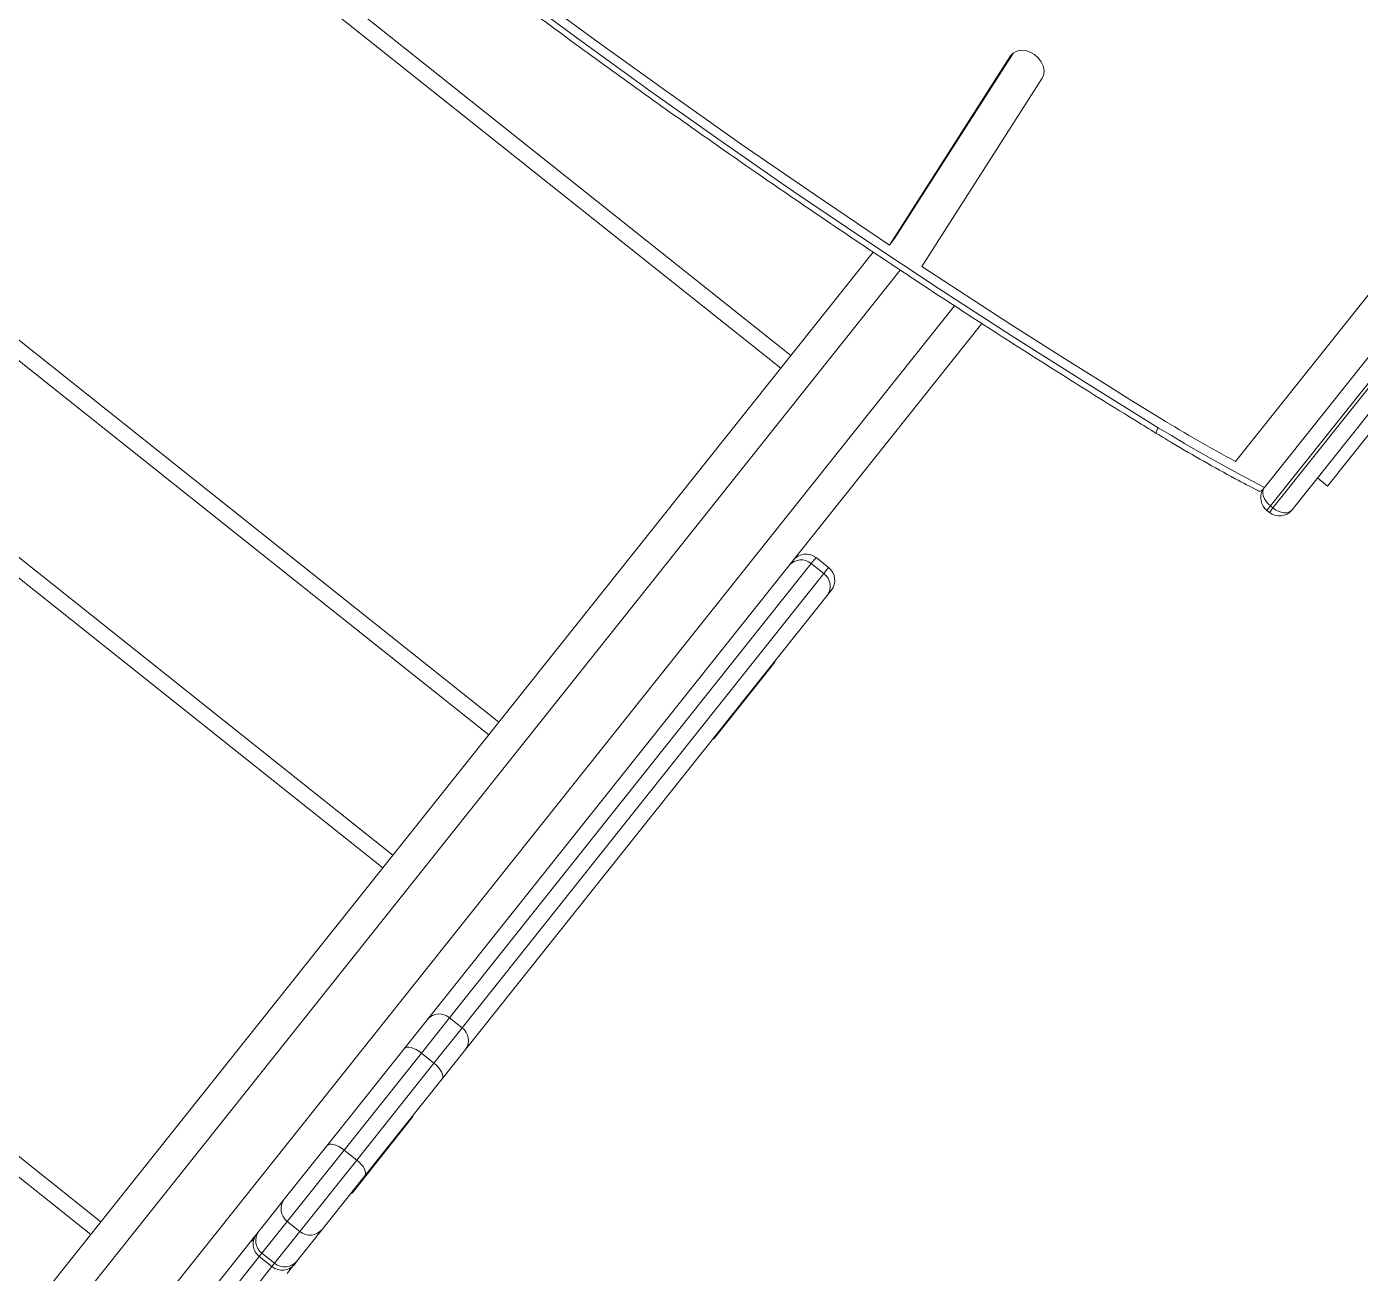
# Model space of a CAD drawing. Header units: millimetres. Extents: x -229914 to 856942, y -268655 to 87212.
# Drawn here: x -133799.1 to -133386.6, y 20831.1 to 21216.8 of the extents above; entities that cross this region are included whole.
import ezdxf

# ---------------------------------------------------------------- set-up
doc = ezdxf.new("R2010")
doc.units = ezdxf.units.MM

# ---------------------------------------------------------------- blocks, each defined once
blk = doc.blocks.new('Т912NEW')
at = {"color": 7, "linetype": 'Continuous', "lineweight": 15}
for p, q in [((4810.75, 2527.19), (4810.75, 3031.17)), ((4815.75, 3027.95), (4815.75, 2523.83)), ((4816.75, 2523.83), (4816.75, 3027.95)), ((4821.75, 3031.17), (4821.75, 2527.05)), ((4798.75, 2527.87), (4798.75, 3019.4)), ((4825.75, 2621.85), (4825.75, 2539.68)), ((4666.14, 2582.68), (4673.31, 2513.56)), ((4666.26, 2584.04), (4673.31, 2516.13)), ((4678.1, 2583.4), (4685.24, 2514.6)), ((4821.75, 2539.68), (4825.75, 2539.68)), ((4810.75, 2527.19), (4810.75, 2526.31)), ((4816.75, 2523.83), (4815.75, 2523.83)), ((4815.75, 2522.05), (4816.75, 2522.05)), ((4673.31, 2516.13), (4673.31, 2513.56)), ((4710.75, 2512.39), (4710.75, 2191.08)), ((4670.75, 1560.17), (4670.75, 2508.73)), ((3954.75, 2467.83), (4670.75, 2467.83)), ((4720.75, 2423.79), (4715.75, 2423.79)), ((4715.75, 2421.41), (4715.75, 2241.82)), ((4720.75, 2421.41), (4715.75, 2421.41)), ((4720.75, 2241.82), (4720.75, 2421.41)), ((4725.75, 2418.79), (4725.75, 2416.81)), ((4725.75, 2416.81), (4725.75, 2237.22)), ((4725.95, 2390.55), (4725.75, 2390.55)), ((4725.95, 2360.2), (4725.95, 2390.57)), ((4725.75, 2360.21), (4725.95, 2360.21)), ((4670.75, 2317.83), (3954.75, 2317.83)), ((3954.75, 2270.25), (4670.75, 2270.25)), ((4715.75, 2241.82), (4715.75, 2227.83)), ((4720.75, 2241.82), (4715.75, 2241.82)), ((4720.75, 2227.83), (4720.75, 2241.82)), ((4725.75, 2237.22), (4725.75, 2225.56)), ((4715.75, 2227.83), (4715.75, 2189.5)), ((4720.75, 2227.83), (4715.75, 2227.83)), ((4720.75, 2189.5), (4720.75, 2227.83)), ((4725.75, 2225.56), (4725.75, 2187.22)), ((4725.95, 2210.96), (4725.75, 2210.96)), ((4725.95, 2180.6), (4725.95, 2210.97)), ((4710.75, 2187.22), (4710.75, 2191.08)), ((4710.75, 2166.07), (4710.75, 2187.22)), ((4715.75, 2189.5), (4715.75, 2161.29)), ((4720.75, 2189.5), (4715.75, 2189.5)), ((4720.75, 2161.29), (4720.75, 2189.5)), ((4725.75, 2187.22), (4725.75, 2166.07)), ((4725.75, 2180.62), (4725.95, 2180.62)), ((4710.75, 2160.67), (4710.75, 2166.07)), ((4725.75, 2166.07), (4725.75, 2153.47)), ((4710.75, 2160.67), (4710.75, 1922.97)), ((4720.75, 2161.29), (4715.75, 2161.29)), ((4715.75, 2161.29), (4715.75, 2148.69)), ((4720.75, 2148.69), (4720.75, 2161.29)), ((4725.75, 2153.47), (4725.75, 2152.38)), ((4710.82, 2151.53), (4710.75, 2150.68)), ((4725.75, 2150.68), (4725.68, 2151.53)), ((4725.75, 2150.68), (4725.75, 2148.69)), ((4720.75, 2148.69), (4715.75, 2148.69)), ((4715.75, 2147.38), (4720.75, 2147.38)), ((4670.75, 2120.25), (3954.75, 2120.25))]:
    blk.add_line(p, q, dxfattribs=at)
at = {"color": 8, "linetype": 'Continuous', "lineweight": 15}
for p, q in [((4666.14, 2583.4), (4666.14, 2582.68)), ((4815.75, 2523.83), (4815.75, 2522.05)), ((4816.75, 2522.05), (4816.75, 2523.83)), ((4680.75, 2509.6), (4680.75, 1560.17)), ((4700.75, 1560.17), (4700.75, 2511.42)), ((4670.75, 2462.83), (3954.75, 2462.83)), ((4715.75, 2423.79), (4715.75, 2421.41)), ((4720.75, 2421.41), (4720.75, 2423.79)), ((3954.75, 2322.83), (4670.75, 2322.83)), ((4670.75, 2265.25), (3954.75, 2265.25)), ((4715.75, 2148.69), (4715.75, 2147.38)), ((4715.75, 2147.38), (4715.75, 1973.71)), ((4720.75, 2147.38), (4720.75, 2148.69)), ((4720.75, 1973.71), (4720.75, 2147.38)), ((3954.75, 2125.25), (4670.75, 2125.25))]:
    blk.add_line(p, q, dxfattribs=at)
at = {"color": 7, "linetype": 'Continuous', "lineweight": 15, "flags": 128}
for points in [[(4678.1, 2583.4), (4677.77, 2584.58), (4677.06, 2585.65), (4676.01, 2586.54), (4674.7, 2587.19), (4673.21, 2587.56), (4671.64, 2587.62), (4670.11, 2587.37), (4668.71, 2586.83), (4667.55, 2586.02), (4666.7, 2585.02), (4666.22, 2583.87), (4666.14, 2582.68)], [(4773.53, 2521.17), (4778.23, 2521.77), (4782.91, 2522.42), (4787.58, 2523.1), (4792.24, 2523.84), (4796.88, 2524.61), (4801.52, 2525.43), (4806.14, 2526.29), (4810.75, 2527.19)], [(4816.75, 2523.83), (4817.72, 2523.9), (4818.66, 2524.08), (4819.53, 2524.38), (4820.28, 2524.77), (4820.91, 2525.26), (4821.37, 2525.82), (4821.65, 2526.42), (4821.75, 2527.05)], [(4451.23, 2501.25), (4478.2, 2501.41), (4505.17, 2501.84), (4532.13, 2502.55), (4559.07, 2503.53), (4586, 2504.78), (4612.9, 2506.31), (4639.77, 2508.1), (4666.61, 2510.17), (4693.41, 2512.52), (4720.17, 2515.13), (4746.88, 2518.01), (4773.53, 2521.17)], [(4685.24, 2514.6), (4696.16, 2515.6), (4707.08, 2516.65), (4717.99, 2517.75), (4728.89, 2518.88), (4739.79, 2520.07), (4750.67, 2521.3), (4761.55, 2522.57), (4772.42, 2523.89)], [(4451.22, 2504.04), (4479.04, 2504.21), (4506.85, 2504.67), (4534.65, 2505.43), (4562.43, 2506.47), (4590.2, 2507.81), (4617.93, 2509.43), (4645.64, 2511.35), (4673.31, 2513.56)], [(4710.75, 2225.56), (4710.84, 2226), (4711.13, 2226.43), (4711.59, 2226.82), (4712.21, 2227.17), (4712.97, 2227.45), (4713.83, 2227.66), (4714.77, 2227.79), (4715.75, 2227.83)], [(4720.75, 2227.83), (4721.72, 2227.79), (4722.66, 2227.66), (4723.53, 2227.45), (4724.28, 2227.17), (4724.91, 2226.82), (4725.37, 2226.43), (4725.65, 2226), (4725.75, 2225.56)], [(4710.75, 2187.22), (4710.84, 2187.67), (4711.13, 2188.09), (4711.59, 2188.49), (4712.21, 2188.83), (4712.97, 2189.11), (4713.83, 2189.32), (4714.77, 2189.45), (4715.75, 2189.5)], [(4720.75, 2189.5), (4721.72, 2189.45), (4722.66, 2189.32), (4723.53, 2189.11), (4724.28, 2188.83), (4724.91, 2188.49), (4725.37, 2188.09), (4725.65, 2187.67), (4725.75, 2187.22)]]:
    blk.add_lwpolyline(points, dxfattribs=at)
at = {"color": 8, "linetype": 'Continuous', "lineweight": 15, "flags": 128}
blk.add_lwpolyline([(4810.83, 2526.47), (4810.84, 2526.42), (4811.13, 2525.82), (4811.59, 2525.26), (4812.21, 2524.77), (4812.97, 2524.38), (4813.83, 2524.08), (4814.77, 2523.9), (4815.75, 2523.83)], dxfattribs=at)
at = {"color": 7, "linetype": 'Continuous', "lineweight": 15}
for centre, radius, start, end in [((4712.03, 3012.98), 492.8, 277.0392, 280.1354), ((4815.75, 2527.05), 5, 188.891, 270), ((4816.75, 2527.05), 5, 270, 0), ((4715.75, 2418.79), 5, 90, 180), ((4715.56, 2416.6), 4.81, 87.729, 177.5382), ((4720.75, 2418.79), 5, 0, 90), ((4720.94, 2416.6), 4.81, 2.4618, 92.271), ((4715.56, 2237.01), 4.81, 87.7331, 177.5341), ((4720.94, 2237.01), 4.81, 2.4659, 92.2669), ((4715.64, 2166.18), 4.89, 181.3093, 271.2559), ((4720.86, 2166.18), 4.89, 268.7441, 358.6907), ((4715.64, 2153.58), 4.89, 181.3121, 271.253), ((4720.86, 2153.58), 4.89, 268.747, 358.6879), ((4715.75, 2152.38), 5, 180, 270), ((4720.75, 2152.38), 5, 270, 0)]:
    blk.add_arc(centre, radius, start, end, dxfattribs=at)
at = {"color": 8, "linetype": 'Continuous', "lineweight": 15}
for centre, radius, start, end in [((4776.27, 2521.15), 2.73, 179.5093, 219.1272), ((4715.21, 2148.65), 4.47, 156.1245, 179.4482), ((4721.28, 2148.65), 4.47, 0.5535, 23.8738)]:
    blk.add_arc(centre, radius, start, end, dxfattribs=at)
at = {"color": 7, "linetype": 'Continuous', "lineweight": 15}
for points, knots in [([(4774.15, 2519.42), (4776.1, 2519.67), (4781.74, 2520.39), (4791.03, 2521.76), (4800.95, 2523.41), (4807.17, 2524.63), (4809.76, 2525.13)], [0, 0, 0, 0, 0.162837, 0.471366, 0.779907, 1, 1, 1, 1]), ([(4810.75, 2526.31), (4810.69, 2526.04), (4810.57, 2525.44), (4810.14, 2525.09), (4809.77, 2525.12), (4809.76, 2525.12)], [0, 0, 0, 0, 0.443465, 0.985555, 1, 1, 1, 1]), ([(4451.23, 2499.47), (4455.69, 2499.48), (4468.62, 2499.51), (4490.02, 2499.74), (4515.42, 2500.25), (4540.81, 2501.01), (4566.18, 2502), (4591.54, 2503.24), (4616.88, 2504.72), (4642.19, 2506.44), (4667.47, 2508.4), (4692.71, 2510.6), (4717.92, 2513.05), (4742.64, 2515.68), (4761.38, 2517.85), (4771.72, 2519.12), (4774.15, 2519.42)], [0, 0, 0, 0, 0.041257, 0.119604, 0.197952, 0.276299, 0.354646, 0.432994, 0.511341, 0.589689, 0.668036, 0.746384, 0.824731, 0.903079, 0.977303, 1, 1, 1, 1])]:
    blk.add_open_spline(points, degree=3, knots=knots, dxfattribs=at)

msp = doc.modelspace()

# ---------------------------------------------------------------- block references
at = {"rotation": 321.4676820499667}
msp.add_blockref('Т912NEW', (-138753.82306, 22094.20638), dxfattribs=at)

doc.saveas('drawing.dxf')
